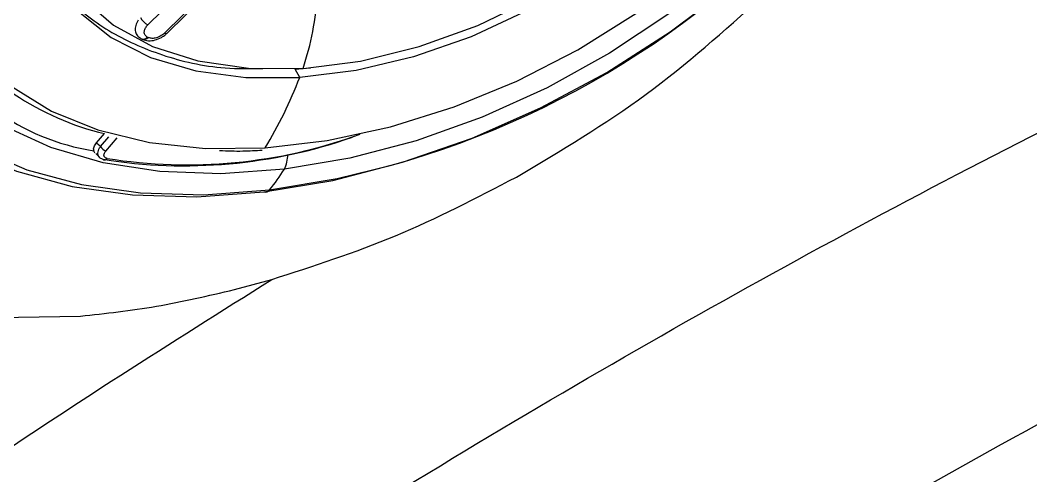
# Model space of a CAD drawing. Extents: x 400 to 501, y 484 to 634.
# Drawn here: x 436.905 to 438.509, y 565.028 to 565.751 of the extents above; entities that cross this region are included whole.
import ezdxf

# ---------------------------------------------------------------- set-up
doc = ezdxf.new("R2010")
doc.units = 0
doc.header["$MEASUREMENT"] = 0
doc.layers.add('DIM', color=3, linetype='Continuous')
doc.layers.add('GEOMETRY', color=3, linetype='Continuous', lineweight=25)

# ---------------------------------------------------------------- blocks, each defined once
blk = doc.blocks.new('2026 GRANDEE')
at = {"layer": 'GEOMETRY'}
for p, q in [((-13.3175, -31.0963), (-13.2407, -31.0207)), ((-13.2145, -31.0339), (-13.2912, -31.1096)), ((-13.2874, -31.11), (-13.2106, -31.0344)), ((-13.3281, -31.1184), (-13.3268, -31.119)), ((-13.3171, -31.1164), (-13.3184, -31.1158)), ((-13.0838, -31.1667), (-13.0592, -31.1647)), ((-13.0764, -31.1799), (-13.0838, -31.1667)), ((-13.3989, -31.2835), (-13.3863, -31.2691)), ((-13.3928, -31.2895), (-13.3793, -31.274)), ((-13.3844, -31.2968), (-13.3663, -31.276)), ((-13.4002, -31.3008), (-13.3943, -31.3067)), ((-13.1802, -31.5168), (-13.1209, -31.5008)), ((-13.619, -31.5619), (-13.4246, -31.559))]:
    blk.add_line(p, q, dxfattribs=at)
at = {"layer": 'GEOMETRY', "flags": 128}
for points in [[(-13.5882, -31.2928), (-13.5099, -31.3264), (-13.4231, -31.35), (-13.329, -31.3633), (-13.2289, -31.3662), (-13.1244, -31.3586)], [(-12.4904, -31.0788), (-12.5845, -31.1413), (-12.6838, -31.1963), (-12.7867, -31.243), (-12.8916, -31.2804), (-12.9969, -31.3082), (-13.1008, -31.3258)], [(-13.1008, -31.3258), (-13.2019, -31.3329), (-13.2983, -31.3295), (-13.3887, -31.3156), (-13.4716, -31.2914), (-13.5457, -31.2574)], [(-12.7194, -30.2045), (-12.8088, -30.2156), (-12.9001, -30.2374), (-12.9915, -30.2693), (-13.0807, -30.3106), (-13.1659, -30.3605), (-13.245, -30.4177), (-13.3164, -30.4811), (-13.3785, -30.5493), (-13.4298, -30.6206), (-13.4693, -30.6935), (-13.496, -30.7664), (-13.5093, -30.8376), (-13.5089, -30.9056), (-13.495, -30.9688), (-13.4676, -31.0258), (-13.4276, -31.0754), (-13.3757, -31.1165), (-13.3132, -31.148), (-13.2413, -31.1694), (-13.1618, -31.1801), (-13.0764, -31.1799)], [(-12.7194, -30.2045), (-12.634, -30.2044), (-12.5545, -30.2151), (-12.4826, -30.2364), (-12.4201, -30.268), (-12.3682, -30.309), (-12.3282, -30.3586), (-12.3008, -30.4156), (-12.2869, -30.4788), (-12.2865, -30.5468), (-12.2998, -30.6181), (-12.3265, -30.691), (-12.366, -30.7639), (-12.4173, -30.8352), (-12.4794, -30.9033), (-12.5508, -30.9667), (-12.6299, -31.024), (-12.7151, -31.0738), (-12.8043, -31.1152), (-12.8957, -31.1471), (-12.987, -31.1688), (-13.0764, -31.1799)], [(-13.1334, -31.3617), (-13.024, -31.3434), (-12.9133, -31.3147), (-12.8027, -31.2762), (-12.694, -31.2284), (-12.5887, -31.172), (-12.4883, -31.1077), (-12.3944, -31.0366), (-12.3083, -30.9597), (-12.2312, -30.878), (-12.1643, -30.7929), (-12.1085, -30.7054), (-12.0647, -30.617), (-12.0335, -30.5288), (-12.0153, -30.4423), (-12.0105, -30.3585), (-12.0173, -30.288)], [(-13.5196, -30.5065), (-13.5618, -30.5641), (-13.6096, -30.6442), (-13.6453, -30.7248), (-13.6683, -30.8046), (-13.6783, -30.8823), (-13.6751, -30.9564), (-13.6588, -31.0257), (-13.6295, -31.0891), (-13.5879, -31.1455), (-13.5346, -31.1938), (-13.4706, -31.2333), (-13.3969, -31.2632), (-13.3149, -31.2832), (-13.2258, -31.2927), (-13.1313, -31.2918)], [(-13.1313, -31.2918), (-13.0329, -31.2803), (-12.9323, -31.2585), (-12.8313, -31.2268), (-12.7316, -31.1856), (-12.6349, -31.1358), (-12.5428, -31.0781), (-12.4569, -31.0135), (-12.3788, -30.9432), (-12.3096, -30.8683), (-12.2507, -30.7902), (-12.2029, -30.7101), (-12.171, -30.6394)], [(-13.071, -31.1655), (-12.9799, -31.154), (-12.8867, -31.131), (-12.7939, -31.0973), (-12.7036, -31.0536), (-12.618, -31.001), (-12.5394, -30.9408), (-12.4696, -30.8745), (-12.4103, -30.8037), (-12.363, -30.7302), (-12.3289, -30.6557)], [(-13.4667, -30.7291), (-13.4868, -30.8026), (-13.4924, -30.8735), (-13.4833, -30.9399), (-13.4598, -31.0002), (-13.4225, -31.0529), (-13.3723, -31.0967), (-13.3104, -31.1306), (-13.2383, -31.1537), (-13.1579, -31.1654), (-13.071, -31.1655)], [(-13.2874, -31.11), (-13.2879, -31.1103), (-13.2887, -31.1104), (-13.2899, -31.1101), (-13.2912, -31.1096)], [(-13.7122, -31.2205), (-13.6755, -31.251), (-13.6056, -31.2947), (-13.5259, -31.3289), (-13.4375, -31.3529), (-13.3417, -31.3665), (-13.2398, -31.3694), (-13.1334, -31.3617)], [(-13.3989, -31.2835), (-13.3955, -31.2869), (-13.3928, -31.2895)], [(-13.3885, -31.31), (-13.3878, -31.3105), (-13.387, -31.3108), (-13.3862, -31.311), (-13.3854, -31.3109), (-13.3846, -31.3106), (-13.3838, -31.3101), (-13.383, -31.3094), (-13.3823, -31.3085)], [(-13.1244, -31.3586), (-13.0169, -31.3406), (-12.9327, -31.3197)]]:
    blk.add_lwpolyline(points, dxfattribs=at)
at = {"layer": 'GEOMETRY'}
for centre, radius, start, end in [((-13.3172, -29.9404), 1.4319, 285.5802, 322.5177), ((-13.4977, -31.0227), 0.4499, 341.4954, 356.9601), ((-13.3014, -31.068), 0.0326, 211.0131, 240.2925), ((-13.3495, -30.9438), 0.3566, 206.1655, 261.3067), ((-13.2848, -30.8431), 0.438, 215.4019, 256.5958), ((-13.3247, -31.1111), 0.00787, 229.0841, 323.4906), ((-13.3237, -31.1112), 0.00839, 248.1702, 321.879), ((-13.7339, -30.927), 0.7044, 328.8163, 338.9644), ((-13.2601, -30.5122), 0.808, 260.8595, 289.3477), ((-13.2552, -30.5156), 0.803, 260.8887, 290.0043), ((-13.3776, -31.2803), 0.0178, 211.111, 247.549), ((-13.1452, -31.3033), 0.0497, 333.1548, 1.2746), ((-13.4063, -31.1313), 0.3621, 321.1297, 327.5199), ((-13.1309, -31.3543), 0.0078, 251.1412, 326.5252)]:
    blk.add_arc(centre, radius, start, end, dxfattribs=at)
at = {"layer": 'GEOMETRY', "ltscale": 16}
for points, knots in [([(-22.7511, -37.1976), (-22.677, -37.0037), (-22.5306, -36.6206), (-22.2687, -36.0738), (-21.998, -35.548), (-21.7236, -35.0308), (-21.4371, -34.5168), (-21.1087, -33.9746), (-20.7321, -33.4138), (-20.3054, -32.8412), (-19.8543, -32.2906), (-19.382, -31.7607), (-18.89, -31.2506), (-18.3784, -30.7598), (-17.8469, -30.2887), (-17.2943, -29.839), (-16.7192, -29.4138), (-16.1545, -29.0395), (-15.6078, -28.7141), (-15.0895, -28.4323), (-14.5697, -28.1642), (-14.044, -27.8983), (-13.4995, -27.6384), (-13.1184, -27.4911), (-12.9255, -27.4165)], [0, 0, 0, 0, 0.043581, 0.086128, 0.127218, 0.167808, 0.209119, 0.250866, 0.300979, 0.350971, 0.400782, 0.450417, 0.499973, 0.549557, 0.599236, 0.649064, 0.69912, 0.74941, 0.791338, 0.832807, 0.873394, 0.914208, 0.956555, 1, 1, 1, 1]), ([(-13.6025, -32.2821), (-13.407, -32.1471), (-13.0062, -31.8836), (-12.3906, -31.5208), (-11.7692, -31.1926), (-11.3489, -31.0044), (-11.1433, -30.9123)], [0.7564293, 0.7564293, 0.7564293, 0.7564293, 0.8176446, 0.8801321, 0.9413451, 1, 1, 1, 1])]:
    blk.add_open_spline(points, degree=3, knots=knots, dxfattribs=at)
at = {"layer": 'GEOMETRY'}
for points, knots in [([(-13.4809, -30.9981), (-13.4703, -31.0162), (-13.4457, -31.0582), (-13.3821, -31.1081), (-13.2969, -31.1465), (-13.2129, -31.1663), (-13.1553, -31.1659), (-13.1352, -31.1657)], [0, 0, 0, 0, 0.176563, 0.409401, 0.642239, 0.875077, 1, 1, 1, 1]), ([(-12.7324, -31.3381), (-12.6618, -31.2961), (-12.5207, -31.212), (-12.4026, -31.1059), (-12.3436, -31.0529)], [0, 0, 0, 0, 0.500082, 1, 1, 1, 1]), ([(-13.333, -31.089), (-13.3345, -31.0919), (-13.3375, -31.0976), (-13.3381, -31.1058), (-13.3359, -31.1128), (-13.3318, -31.1156), (-13.3298, -31.117)], [0, 0, 0, 0, 0.24664, 0.499524, 0.752684, 1, 1, 1, 1]), ([(-13.3184, -31.1158), (-13.3199, -31.1146), (-13.3231, -31.1122), (-13.3236, -31.1067), (-13.3217, -31.1011), (-13.3189, -31.0979), (-13.3175, -31.0963)], [0, 0, 0, 0, 0.279658, 0.559227, 0.779582, 1, 1, 1, 1]), ([(-13.3257, -31.1195), (-13.3242, -31.12), (-13.3215, -31.1211), (-13.315, -31.1219), (-13.3062, -31.1209), (-13.2975, -31.1174), (-13.2912, -31.1135), (-13.2886, -31.1112), (-13.2873, -31.11)], [0, 0, 0, 0, 0.131724, 0.259573, 0.50801, 0.752451, 0.875304, 1, 1, 1, 1]), ([(-13.2912, -31.1096), (-13.2934, -31.1114), (-13.2978, -31.115), (-13.3055, -31.1176), (-13.3123, -31.1181), (-13.3155, -31.117), (-13.3171, -31.1164)], [0, 0, 0, 0, 0.279486, 0.559002, 0.779415, 1, 1, 1, 1]), ([(-13.4034, -31.2963), (-13.4035, -31.2953), (-13.4038, -31.2933), (-13.403, -31.29), (-13.4015, -31.2867), (-13.3998, -31.2846), (-13.3989, -31.2835)], [0, 0, 0, 0, 0.247511, 0.49906, 0.748083, 1, 1, 1, 1]), ([(-13.4034, -31.2963), (-13.4032, -31.297), (-13.4028, -31.2985), (-13.4021, -31.2992), (-13.4018, -31.2996)], [0, 0, 0, 0, 0.4570953, 1, 1, 1, 1]), ([(-13.3885, -31.31), (-13.3898, -31.3096), (-13.393, -31.3087), (-13.3957, -31.3057), (-13.3969, -31.3018), (-13.3968, -31.2979), (-13.3956, -31.2936), (-13.3937, -31.2909), (-13.3928, -31.2895)], [0, 0, 0, 0, 0.163236, 0.392817, 0.532452, 0.684174, 0.842294, 1, 1, 1, 1]), ([(-13.3823, -31.3085), (-13.3829, -31.3083), (-13.3841, -31.308), (-13.3857, -31.307), (-13.3868, -31.3055), (-13.3873, -31.3036), (-13.3871, -31.3015), (-13.3862, -31.2991), (-13.385, -31.2975), (-13.3844, -31.2968)], [0, 0, 0, 0, 0.113283, 0.242329, 0.394971, 0.52953, 0.680951, 0.841517, 1, 1, 1, 1]), ([(-13.2036, -31.2959), (-13.1914, -31.2964), (-13.1694, -31.2973), (-13.1463, -31.2959), (-13.1359, -31.2952)], [0, 0, 0, 0, 0.549419, 1, 1, 1, 1]), ([(-11.0531, -31.3047), (-11.2937, -31.42), (-11.7738, -31.6499), (-12.4653, -32.0471), (-13.0737, -32.4379), (-13.4471, -32.7021), (-13.6025, -32.8162)], [0, 0, 0, 0, 0.0721948, 0.1440757, 0.2157051, 0.2678814, 0.2678814, 0.2678814, 0.2678814]), ([(-13.1209, -31.5008), (-13.0549, -31.4795), (-12.9225, -31.437), (-12.7958, -31.3711), (-12.7324, -31.3381)], [0, 0, 0, 0, 0.4989001, 1, 1, 1, 1]), ([(-13.6025, -31.8126), (-13.6009, -31.8115), (-13.4428, -31.7035), (-13.281, -31.6016), (-13.1209, -31.5008)], [0.92493045, 0.92493045, 0.92493045, 0.92493045, 0.92570182, 1, 1, 1, 1]), ([(-13.4246, -31.559), (-13.3846, -31.5546), (-13.3042, -31.5457), (-13.2217, -31.5265), (-13.1802, -31.5168)], [0, 0, 0, 0, 0.497628, 1, 1, 1, 1])]:
    blk.add_open_spline(points, degree=3, knots=knots, dxfattribs=at)

msp = doc.modelspace()

# ---------------------------------------------------------------- block references
at = {"layer": 'DIM'}
msp.add_blockref('2026 GRANDEE', (450.4248, 596.8403), dxfattribs=at)

doc.saveas('drawing.dxf')
